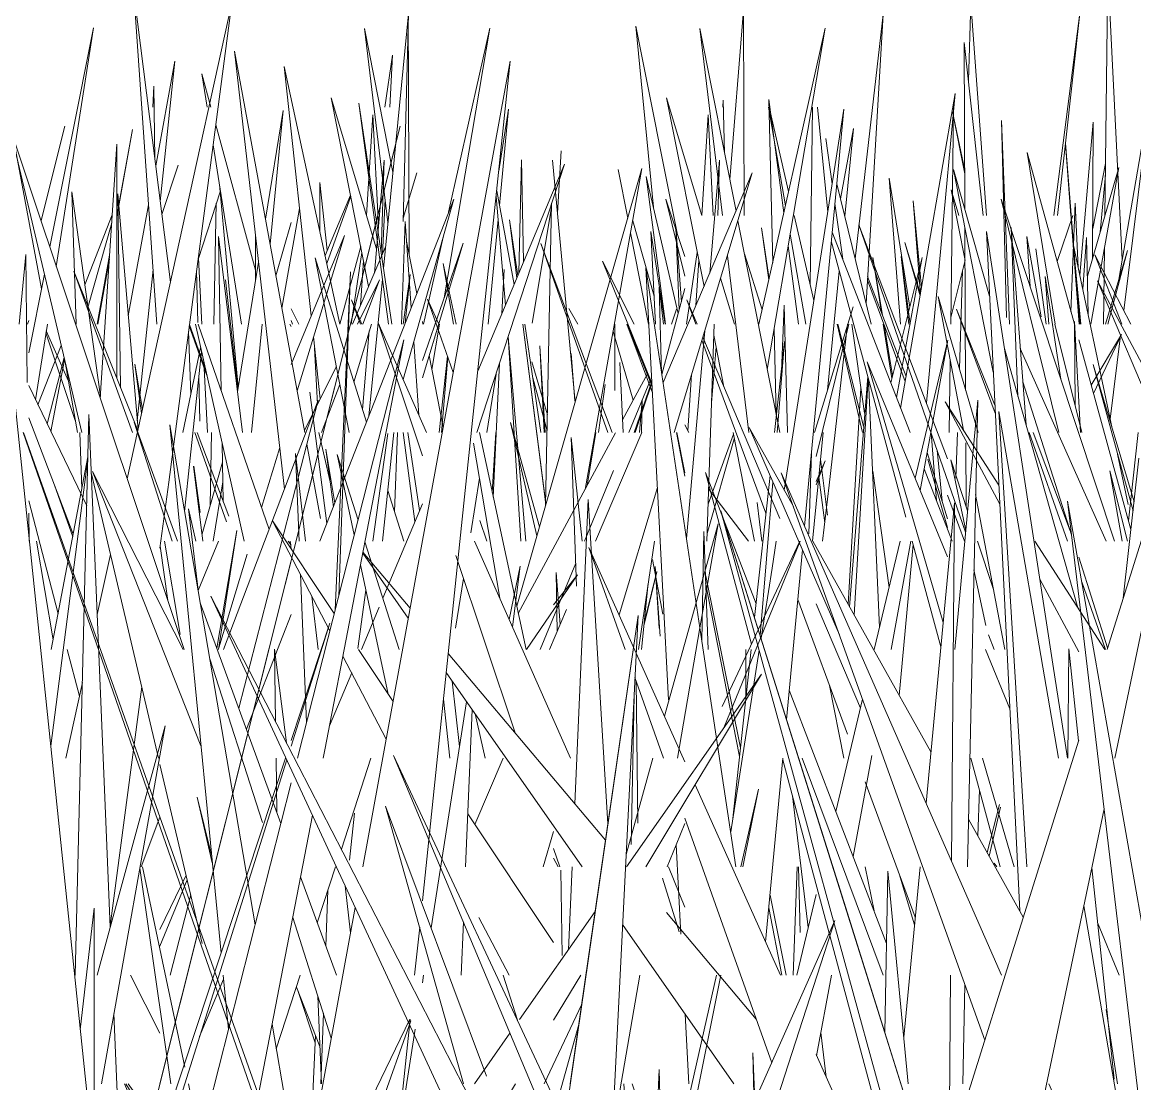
# Model space of a CAD drawing. Header units: millimetres. Extents: x -9575 to 27274, y -4387 to 11354.
# Drawn here: x -5703.03 to -5674.74, y 3088.62 to 3115.61 of the extents above; entities that cross this region are included whole.
import ezdxf

# ---------------------------------------------------------------- set-up
doc = ezdxf.new("R2010")
doc.units = ezdxf.units.MM
doc.layers.add('G-IMPT', color=8, linetype='Continuous', lineweight=9)

# ---------------------------------------------------------------- blocks, each defined once
blk = doc.blocks.new('Grass Array - 25_dwg-V15-North')
at = {"layer": 'G-IMPT'}
for p, q in [((-5699.609, 3107.931), (-5700.196, 3116.393)), ((-5699.266, 3108.995), (-5700.196, 3116.393)), ((-5693.847, 3109.345), (-5693.208, 3115.818)), ((-5693.343, 3110.54), (-5693.208, 3115.818)), ((-5681.849, 3109.591), (-5681.134, 3115.8)), ((-5681.572, 3108.455), (-5681.134, 3115.8)), ((-5676.793, 3110.69), (-5676.127, 3115.907)), ((-5676.7, 3110.69), (-5676.127, 3115.907)), ((-5702.332, 3109.894), (-5701.223, 3115.463)), ((-5702.167, 3109.399), (-5701.223, 3115.463)), ((-5679.057, 3110.844), (-5679.073, 3115.093)), ((-5678.59, 3110.69), (-5679.073, 3115.093)), ((-5698.33, 3113.449), (-5698.463, 3114.291)), ((-5698.234, 3113.449), (-5698.463, 3114.291)), ((-5680.692, 3105.793), (-5679.305, 3113.798)), ((-5680.038, 3105.925), (-5679.305, 3113.798)), ((-5693.636, 3107.931), (-5694.474, 3113.544)), ((-5693.72, 3107.931), (-5694.474, 3113.544)), ((-5683.946, 3109.488), (-5684.041, 3113.642)), ((-5683.661, 3110.761), (-5684.041, 3113.642)), ((-5696.847, 3110.596), (-5696.398, 3113.359)), ((-5696.731, 3109.967), (-5696.398, 3113.359)), ((-5683.622, 3110.936), (-5684.053, 3113.449)), ((-5683.54, 3111.3), (-5684.038, 3113.449)), ((-5697.103, 3109.299), (-5698.111, 3113)), ((-5682.221, 3111.113), (-5681.893, 3112.908)), ((-5682.114, 3110.677), (-5681.893, 3112.908)), ((-5682.433, 3111.501), (-5682.595, 3112.648)), ((-5701.049, 3106.047), (-5700.627, 3112.505)), ((-5700.629, 3106.554), (-5700.627, 3112.505)), ((-5697.457, 3107.931), (-5698.178, 3112.491)), ((-5676.151, 3107.931), (-5676.5, 3112.518)), ((-5676.135, 3107.931), (-5676.498, 3112.531)), ((-5690.401, 3109.231), (-5690.331, 3112.109)), ((-5690.28, 3109.52), (-5690.331, 3112.109)), ((-5676.272, 3107.931), (-5677.473, 3112.297)), ((-5676.765, 3107.931), (-5677.473, 3112.297)), ((-5699.482, 3110.717), (-5699.067, 3111.974)), ((-5681.444, 3107.931), (-5682.315, 3111.499)), ((-5701.772, 3111.29), (-5701.659, 3107.931)), ((-5701.772, 3111.29), (-5701.046, 3106.087)), ((-5701.046, 3106.087), (-5701.772, 3111.29)), ((-5700.604, 3111.246), (-5700.532, 3106.314)), ((-5700.604, 3111.246), (-5700.089, 3105.252)), ((-5690.525, 3108.934), (-5690.966, 3111.318)), ((-5690.742, 3108.414), (-5690.981, 3111.173)), ((-5682.162, 3109.579), (-5682.362, 3110.995)), ((-5682.898, 3108.532), (-5683.399, 3110.69)), ((-5693.39, 3107.931), (-5693.294, 3110.54)), ((-5693.139, 3108.347), (-5693.294, 3110.54)), ((-5690.431, 3109.16), (-5690.639, 3110.579)), ((-5690.639, 3110.579), (-5690.451, 3109.111)), ((-5690.451, 3109.111), (-5690.639, 3110.579)), ((-5684.043, 3109.057), (-5684.232, 3110.378)), ((-5684.038, 3109.078), (-5684.232, 3110.378)), ((-5679.501, 3104.505), (-5681.752, 3110.453)), ((-5679.04, 3102.645), (-5681.752, 3110.453)), ((-5679.039, 3106.253), (-5679.055, 3110.378)), ((-5697.971, 3106.234), (-5698.042, 3110.155)), ((-5697.431, 3105.172), (-5698.042, 3110.155)), ((-5697.102, 3110.201), (-5697.103, 3109.013)), ((-5683.106, 3107.931), (-5683.499, 3110.219)), ((-5677.485, 3110.16), (-5677.396, 3108.884)), ((-5677.485, 3110.16), (-5677.121, 3108.118)), ((-5677.121, 3108.118), (-5677.485, 3110.16)), ((-5692.855, 3106.569), (-5691.823, 3109.991)), ((-5692.855, 3107.009), (-5691.823, 3109.991)), ((-5683.288, 3107.931), (-5683.55, 3109.919)), ((-5702.945, 3109.702), (-5703.108, 3107.931)), ((-5702.945, 3109.702), (-5702.908, 3106.449)), ((-5697.558, 3106.21), (-5697.023, 3109.509)), ((-5680.483, 3107.931), (-5680.678, 3109.653)), ((-5680.451, 3107.931), (-5680.678, 3109.653)), ((-5675.065, 3107.931), (-5675.749, 3109.692)), ((-5674.838, 3107.931), (-5675.749, 3109.692)), ((-5700.095, 3105.227), (-5701.722, 3109.273)), ((-5700.226, 3105.172), (-5701.722, 3109.273)), ((-5690.832, 3108.201), (-5690.779, 3109.323)), ((-5682.554, 3106.251), (-5682.254, 3109.275)), ((-5702.869, 3107.2), (-5702.47, 3109.203)), ((-5697.546, 3106.284), (-5697.864, 3109.058)), ((-5694.217, 3105.592), (-5693.874, 3109.075)), ((-5686.72, 3107.931), (-5686.837, 3108.872)), ((-5686.77, 3106.683), (-5686.837, 3108.872)), ((-5692.07, 3106.704), (-5692.728, 3108.563)), ((-5692.435, 3107.931), (-5692.728, 3108.563)), ((-5688.906, 3107.931), (-5689.128, 3108.328)), ((-5686.521, 3107.931), (-5686.39, 3108.314)), ((-5686.519, 3107.931), (-5686.39, 3108.314)), ((-5702.695, 3106.008), (-5702.395, 3107.931)), ((-5697.2, 3105.172), (-5696.93, 3107.931)), ((-5690.3, 3107.931), (-5689.723, 3103.425)), ((-5689.723, 3103.416), (-5690.3, 3107.931)), ((-5689.845, 3105.172), (-5690.25, 3107.931)), ((-5687.961, 3107.931), (-5687.965, 3106.245)), ((-5683.859, 3105.632), (-5683.908, 3107.811)), ((-5682.513, 3103.836), (-5682.041, 3107.931)), ((-5681.662, 3105.172), (-5682.31, 3107.931)), ((-5681.633, 3105.332), (-5682.29, 3107.931)), ((-5681.611, 3105.667), (-5681.93, 3107.931)), ((-5676.113, 3105.172), (-5676.27, 3107.999)), ((-5676.255, 3105.873), (-5676.27, 3107.999)), ((-5698.745, 3106.15), (-5698.803, 3107.754)), ((-5690.35, 3102.413), (-5690.673, 3107.612)), ((-5690.223, 3102.413), (-5690.673, 3107.611)), ((-5674.835, 3102.71), (-5676.163, 3107.534)), ((-5675.845, 3106.379), (-5675.075, 3107.664)), ((-5675.787, 3106.167), (-5675.075, 3107.664)), ((-5698.951, 3105.172), (-5698.496, 3107.331)), ((-5692.945, 3105.614), (-5693.077, 3107.481)), ((-5689.762, 3105.172), (-5689.866, 3107.377)), ((-5689.732, 3105.172), (-5689.866, 3107.377)), ((-5701.631, 3105.172), (-5701.941, 3106.961)), ((-5698.904, 3103.17), (-5698.474, 3107.232)), ((-5700.171, 3106.913), (-5699.997, 3105.67)), ((-5700.171, 3106.913), (-5699.978, 3105.759)), ((-5699.978, 3105.759), (-5700.171, 3106.913)), ((-5691.053, 3103.534), (-5690.892, 3106.94)), ((-5691.219, 3105.172), (-5690.982, 3106.662)), ((-5688.378, 3105.172), (-5688.208, 3106.396)), ((-5687.466, 3105.172), (-5687.028, 3106.45)), ((-5687.445, 3105.172), (-5687.021, 3106.433)), ((-5681.228, 3100.219), (-5681.505, 3106.507)), ((-5682.029, 3100.81), (-5681.701, 3106.306)), ((-5701.566, 3105.172), (-5701.518, 3103.743)), ((-5693.565, 3103.16), (-5693.491, 3105.172)), ((-5693.045, 3102.91), (-5693.349, 3105.172)), ((-5692.928, 3103.191), (-5693.224, 3105.172)), ((-5691.078, 3103.653), (-5690.984, 3105.172)), ((-5688.661, 3103.825), (-5688.448, 3105.172)), ((-5682.936, 3102.413), (-5682.662, 3105.172)), ((-5674.895, 3102.927), (-5674.646, 3105.172)), ((-5697.92, 3103.413), (-5697.947, 3104.898)), ((-5679.027, 3103.297), (-5679.033, 3104.916)), ((-5682.841, 3103.845), (-5682.614, 3104.453)), ((-5682.841, 3103.928), (-5682.614, 3104.453)), ((-5682.729, 3104.493), (-5682.549, 3103.07)), ((-5679.501, 3102.979), (-5680.016, 3104.667)), ((-5679.501, 3102.761), (-5679.999, 3104.497)), ((-5679.417, 3104.477), (-5679.036, 3102.68)), ((-5679.417, 3104.477), (-5678.99, 3103.185)), ((-5698.678, 3104.323), (-5698.438, 3102.413)), ((-5680.986, 3101.237), (-5681.403, 3104.193)), ((-5698.174, 3102.413), (-5697.93, 3103.919)), ((-5691.625, 3102.627), (-5691.404, 3104.01)), ((-5682.623, 3102.881), (-5682.775, 3104.036)), ((-5682.513, 3103.836), (-5682.677, 3102.413)), ((-5702.869, 3103.128), (-5702.861, 3102.413)), ((-5691.218, 3102.413), (-5691.399, 3102.937)), ((-5702.25, 3099.902), (-5702.67, 3102.413)), ((-5699.524, 3102.281), (-5699.332, 3100.9)), ((-5699.418, 3102.413), (-5699.021, 3100.04)), ((-5699.021, 3100.04), (-5699.418, 3102.413)), ((-5680.73, 3098.491), (-5680.373, 3102.327)), ((-5678.734, 3102.413), (-5678.326, 3101.18)), ((-5687.222, 3100.258), (-5686.891, 3101.634)), ((-5687.215, 3100.322), (-5686.893, 3101.641)), ((-5686.939, 3101.771), (-5686.831, 3100.201)), ((-5686.937, 3101.764), (-5686.825, 3100.225)), ((-5686.808, 3099.998), (-5686.937, 3101.764)), ((-5678.826, 3101.687), (-5678.525, 3100.265)), ((-5692.011, 3100.199), (-5691.811, 3101.459))]:
    blk.add_line(p, q, dxfattribs=at)
blk = doc.blocks.new('Grass Array - 25_dwg-V17-North')
at = {"layer": 'G-IMPT'}
for p, q in [((-6844.761, 3110.69), (-6844.9, 3112.518)), ((-6844.753, 3110.69), (-6844.898, 3112.531)), ((-6852.443, 3109.057), (-6852.632, 3110.378)), ((-6852.438, 3109.078), (-6852.632, 3110.378)), ((-6854.921, 3107.931), (-6854.79, 3108.314)), ((-6854.919, 3107.931), (-6854.79, 3108.314)), ((-6855.828, 3105.284), (-6855.428, 3106.45)), ((-6855.815, 3105.261), (-6855.421, 3106.433)), ((-6855.57, 3100.506), (-6855.293, 3101.641)), ((-6855.565, 3100.493), (-6855.291, 3101.634))]:
    blk.add_line(p, q, dxfattribs=at)
blk = doc.blocks.new('Grass Array - Grass Array-440235-North')
for name, p in [('Grass Array - 25_dwg-V15-North', (0, 0)), ('Grass Array - 25_dwg-V17-North', (1168.4, 0))]:
    blk.add_blockref(name, p)
blk = doc.blocks.new('Grass Array - 25_dwg-V20-North')
at = {"layer": 'G-IMPT'}
for p, q in [((-5675.499, 3110.676), (-5675.418, 3116.831)), ((-5675.054, 3109.564), (-5675.418, 3116.831)), ((-5678.905, 3116.092), (-5678.967, 3114.124)), ((-5678.905, 3116.092), (-5678.509, 3110.69)), ((-5686.98, 3110.904), (-5687.43, 3115.506)), ((-5686.377, 3110.246), (-5687.43, 3115.506)), ((-5693.615, 3114.772), (-5693.814, 3113.449)), ((-5693.615, 3114.772), (-5693.682, 3113.449)), ((-5703.489, 3113.874), (-5702.544, 3108.829)), ((-5702.544, 3108.829), (-5703.489, 3113.874)), ((-5699.716, 3113.449), (-5699.688, 3113.982)), ((-5699.659, 3112.121), (-5699.688, 3113.982)), ((-5685.218, 3113.449), (-5685.203, 3113.627)), ((-5685.203, 3113.627), (-5685.169, 3112.274)), ((-5679.418, 3107.931), (-5679.344, 3113.449)), ((-5676.137, 3109.178), (-5675.791, 3113.069)), ((-5675.811, 3109.602), (-5675.791, 3113.069)), ((-5700.627, 3110.696), (-5700.233, 3112.875)), ((-5700.627, 3110.654), (-5700.233, 3112.875)), ((-5689.42, 3110.749), (-5689.33, 3112.334)), ((-5675.14, 3111.913), (-5675.943, 3109.149)), ((-5675.943, 3109.149), (-5675.14, 3111.913)), ((-5675.14, 3111.913), (-5675.854, 3107.931)), ((-5675.481, 3112.018), (-5675.807, 3110.363)), ((-5695.468, 3110.313), (-5695.467, 3111.53)), ((-5695.274, 3109.81), (-5695.467, 3111.53)), ((-5686.672, 3107.931), (-5687.163, 3111.686)), ((-5686.349, 3108.2), (-5687.163, 3111.686)), ((-5675.485, 3111.728), (-5675.617, 3110.27)), ((-5695.33, 3109.677), (-5694.685, 3111.213)), ((-5695.285, 3109.468), (-5694.679, 3111.184)), ((-5693.802, 3111.105), (-5693.874, 3109.707)), ((-5690.061, 3107.953), (-5689.57, 3110.893)), ((-5676.709, 3109.519), (-5676.316, 3110.69)), ((-5680.189, 3108.696), (-5680.584, 3110.009)), ((-5680.198, 3108.649), (-5680.584, 3110.009)), ((-5675.535, 3107.931), (-5675.51, 3109.849)), ((-5701.128, 3107.931), (-5700.811, 3109.68)), ((-5701.111, 3107.931), (-5700.818, 3109.582)), ((-5698.463, 3107.931), (-5698.551, 3109.61)), ((-5684.213, 3108.297), (-5684.664, 3109.714)), ((-5681.154, 3108.158), (-5681.4, 3109.62)), ((-5681.181, 3108.229), (-5681.4, 3109.62)), ((-5679.416, 3108.097), (-5679.054, 3109.558)), ((-5698.57, 3107.973), (-5698.6, 3109.291)), ((-5679.119, 3109.297), (-5679.197, 3106.795)), ((-5696.193, 3107.87), (-5696.225, 3107.931)), ((-5680.917, 3106.544), (-5681.135, 3107.931)), ((-5680.896, 3106.625), (-5681.113, 3107.914)), ((-5698.318, 3105.172), (-5698.412, 3106.959)), ((-5689.07, 3107.183), (-5688.975, 3105.976)), ((-5679.455, 3105.172), (-5679.43, 3107.014)), ((-5698.513, 3105.459), (-5698.54, 3106.611)), ((-5679.249, 3105.172), (-5679.285, 3104.017)), ((-5698.671, 3104.323), (-5698.508, 3103.137))]:
    blk.add_line(p, q, dxfattribs=at)
blk = doc.blocks.new('Grass Array - 25_dwg-V22-North')
at = {"layer": 'G-IMPT'}
for p, q in [((-5700.627, 3110.696), (-5700.233, 3112.875)), ((-5700.627, 3110.654), (-5700.233, 3112.875)), ((-5701.128, 3107.931), (-5700.811, 3109.68)), ((-5701.111, 3107.931), (-5700.818, 3109.582))]:
    blk.add_line(p, q, dxfattribs=at)
blk = doc.blocks.new('Grass Array - Grass Array-V24-North')
for name in ['Grass Array - 25_dwg-V20-North', 'Grass Array - 25_dwg-V22-North']:
    blk.add_blockref(name, (0, 0))
blk = doc.blocks.new('Grass Array - 25_dwg-V29-North')
at = {"layer": 'G-IMPT'}
for p, q in [((-5694.685, 3107.931), (-5693.534, 3112.517)), ((-5694.684, 3107.931), (-5693.534, 3112.517)), ((-5698.336, 3106.623), (-5698.785, 3107.891)), ((-5698.37, 3106.773), (-5698.781, 3107.917))]:
    blk.add_line(p, q, dxfattribs=at)
blk = doc.blocks.new('Grass Array - 25_dwg-V33-North')
at = {"layer": 'G-IMPT'}
for p, q in [((-5694.685, 3107.931), (-5693.421, 3112.965)), ((-5694.684, 3107.931), (-5693.421, 3112.965)), ((-5698.336, 3106.623), (-5698.785, 3107.891)), ((-5698.37, 3106.773), (-5698.781, 3107.917)), ((-5697.154, 3098.088), (-5696.763, 3099.648)), ((-5696.762, 3099.646), (-5697.151, 3098.097))]:
    blk.add_line(p, q, dxfattribs=at)
blk = doc.blocks.new('Grass Array - 25_dwg-V35-North')
at = {"layer": 'G-IMPT'}
for p, q in [((-6863.085, 3107.931), (-6861.821, 3112.965)), ((-6863.084, 3107.931), (-6861.821, 3112.965)), ((-6866.736, 3106.623), (-6867.185, 3107.891)), ((-6866.77, 3106.773), (-6867.181, 3107.917)), ((-6865.554, 3098.088), (-6865.163, 3099.648)), ((-6865.162, 3099.646), (-6865.551, 3098.097))]:
    blk.add_line(p, q, dxfattribs=at)
blk = doc.blocks.new('Grass Array - Grass Array-440908-North')
for name, p in [('Grass Array - 25_dwg-V33-North', (0, 0)), ('Grass Array - 25_dwg-V35-North', (1168.4, 0)), ('Grass Array - 25_dwg-V35-North', (1168.4, 0)), ('Grass Array - 25_dwg-V29-North', (0, 0))]:
    blk.add_blockref(name, p)
blk = doc.blocks.new('Grass Array - 25_dwg-V39-North')
at = {"layer": 'G-IMPT'}
blk.add_line((-5702.555, 3110.561), (-5701.952, 3112.965), dxfattribs=at)
blk.add_line((-5702.555, 3110.561), (-5701.952, 3112.965), dxfattribs=at)
blk = doc.blocks.new('Grass Array - 25_dwg-V43-North')
at = {"layer": 'G-IMPT'}
blk.add_line((-5702.555, 3110.561), (-5701.952, 3112.965), dxfattribs=at)
blk.add_line((-5702.555, 3110.561), (-5701.952, 3112.965), dxfattribs=at)
blk = doc.blocks.new('Grass Array - 25_dwg-V45-North')
at = {"layer": 'G-IMPT'}
for p, q in [((-5693.195, 3109.716), (-5693.215, 3115.91)), ((-5693.605, 3111.796), (-5694.326, 3115.448)), ((-5693.731, 3110.516), (-5694.326, 3115.448)), ((-5692.304, 3108.6), (-5691.139, 3115.453)), ((-5692.188, 3110.777), (-5691.139, 3115.453)), ((-5699.638, 3111.957), (-5699.151, 3114.615)), ((-5699.524, 3111.051), (-5699.151, 3114.615)), ((-5694.281, 3110.699), (-5694.117, 3113.255)), ((-5693.974, 3110.418), (-5694.117, 3113.255)), ((-5690.914, 3111.819), (-5690.667, 3113.397)), ((-5690.897, 3110.944), (-5690.667, 3113.397)), ((-5682.991, 3108.933), (-5682.936, 3113.449)), ((-5682.547, 3110.776), (-5682.805, 3113.449)), ((-5679.06, 3111.754), (-5679.37, 3113.33)), ((-5679.37, 3113.33), (-5679.061, 3111.832)), ((-5675.139, 3109.067), (-5674.407, 3113.341)), ((-5702.555, 3110.561), (-5701.952, 3112.965)), ((-5702.555, 3110.561), (-5701.952, 3112.965)), ((-5675.017, 3108.276), (-5674.41, 3113.135)), ((-5694.078, 3109.228), (-5693.827, 3112.102)), ((-5693.906, 3109.742), (-5693.827, 3112.102)), ((-5693.341, 3110.623), (-5692.994, 3111.773)), ((-5680.987, 3111.645), (-5680.462, 3108.359)), ((-5680.987, 3111.645), (-5680.699, 3107.931)), ((-5680.699, 3107.931), (-5680.987, 3111.645)), ((-5698.563, 3109.576), (-5697.994, 3111.323)), ((-5697.538, 3106.331), (-5698.018, 3111.478)), ((-5700.337, 3108.14), (-5699.819, 3110.967)), ((-5698.161, 3107.931), (-5698.098, 3111.002)), ((-5680.161, 3108.858), (-5680.374, 3111.062)), ((-5680.19, 3108.694), (-5680.374, 3111.062)), ((-5701.442, 3108.926), (-5700.744, 3110.709)), ((-5696.43, 3108.333), (-5695.98, 3110.872)), ((-5701.362, 3108.353), (-5700.758, 3110.505)), ((-5696.582, 3109.157), (-5696.193, 3110.515)), ((-5691.18, 3107.931), (-5690.93, 3110.587)), ((-5686.412, 3110.385), (-5686.327, 3108.284)), ((-5686.412, 3110.385), (-5686.269, 3108.499)), ((-5692.826, 3107.931), (-5692.331, 3110.138)), ((-5694.952, 3107.931), (-5694.424, 3109.9)), ((-5693.792, 3109.899), (-5694.63, 3107.931)), ((-5692.996, 3108.711), (-5693.259, 3110.04)), ((-5675.479, 3107.931), (-5674.919, 3109.803)), ((-5675.419, 3107.931), (-5674.919, 3109.803)), ((-5694.665, 3107.931), (-5694.395, 3109.755)), ((-5694.428, 3108.406), (-5694.354, 3109.551)), ((-5680.943, 3106.439), (-5680.145, 3109.625)), ((-5680.799, 3106.067), (-5680.145, 3109.625)), ((-5700.108, 3105.47), (-5699.705, 3109.321)), ((-5694.393, 3107.931), (-5694.657, 3108.552)), ((-5694.427, 3107.931), (-5694.657, 3108.552)), ((-5695.998, 3107.931), (-5696.193, 3108.319)), ((-5702.904, 3107.931), (-5702.869, 3108.023)), ((-5696.157, 3107.931), (-5696.193, 3108.021)), ((-5694.598, 3106.458), (-5694.154, 3107.931)), ((-5692.842, 3107.931), (-5692.855, 3107.994)), ((-5692.614, 3106.775), (-5692.418, 3107.931)), ((-5694.38, 3105.762), (-5694.206, 3107.757)), ((-5675.362, 3105.514), (-5675.096, 3107.638)), ((-5702.634, 3105.882), (-5702.043, 3107.391)), ((-5695.52, 3105.898), (-5695.596, 3107.323)), ((-5702.4, 3105.397), (-5701.971, 3107.085)), ((-5702.306, 3105.202), (-5701.955, 3107.02)), ((-5692.326, 3105.311), (-5692.685, 3107.132)), ((-5692.215, 3107.112), (-5692.426, 3105.172)), ((-5692.207, 3107.09), (-5692.367, 3105.172)), ((-5689.678, 3105.628), (-5690.069, 3106.974)), ((-5687.337, 3105.172), (-5687.262, 3105.995)), ((-5687.28, 3105.172), (-5687.262, 3105.995)), ((-5698.255, 3103.315), (-5698.217, 3105.172)), ((-5679.782, 3103.448), (-5679.916, 3105.167)), ((-5679.638, 3103.429), (-5679.763, 3104.728)), ((-5698.461, 3102.596), (-5697.939, 3104.42))]:
    blk.add_line(p, q, dxfattribs=at)
blk = doc.blocks.new('Grass Array - 25_dwg-V46-North')
at = {"layer": 'G-IMPT'}
for p, q in [((-5694.223, 3108.888), (-5695.175, 3113.681)), ((-5694.024, 3109.843), (-5695.175, 3113.681)), ((-5678.002, 3108.097), (-5678.128, 3113.106)), ((-5677.924, 3107.931), (-5678.128, 3113.106)), ((-5687.632, 3110.621), (-5687.876, 3111.863)), ((-5679.052, 3109.545), (-5679.403, 3111.341)), ((-5679.21, 3110.69), (-5679.403, 3111.341)), ((-5686.179, 3109.15), (-5686.662, 3111.105)), ((-5686.179, 3109.647), (-5686.662, 3111.105)), ((-5676.359, 3108.247), (-5676.256, 3111.004)), ((-5676.178, 3109.371), (-5676.256, 3111.004)), ((-5686.96, 3108.637), (-5687.506, 3110.559)), ((-5687.105, 3107.931), (-5687.56, 3110.252)), ((-5686.926, 3107.931), (-5687.042, 3110.285)), ((-5686.679, 3107.931), (-5687.042, 3110.285)), ((-5676.061, 3108.818), (-5675.961, 3110.134)), ((-5675.924, 3108.171), (-5675.961, 3110.134)), ((-5676.306, 3109.974), (-5676.112, 3107.931)), ((-5676.306, 3109.974), (-5675.312, 3105.28)), ((-5675.312, 3105.28), (-5676.306, 3109.974)), ((-5680.575, 3106.469), (-5681.537, 3109.052)), ((-5680.553, 3106.598), (-5681.532, 3109.137)), ((-5687.005, 3106.181), (-5687.659, 3107.931)), ((-5687.014, 3106.344), (-5687.649, 3107.931)), ((-5701.685, 3105.48), (-5702.43, 3107.71)), ((-5701.858, 3106.479), (-5702.423, 3107.756)), ((-5688.005, 3107.74), (-5687.493, 3105.993)), ((-5687.493, 3105.993), (-5688.005, 3107.74)), ((-5689.686, 3105.22), (-5690.049, 3106.561)), ((-5675.173, 3104.62), (-5674.902, 3103.341)), ((-5674.902, 3103.341), (-5675.173, 3104.62)), ((-5679.065, 3102.413), (-5679.501, 3103.584)), ((-5687.002, 3101.95), (-5686.739, 3100.56))]:
    blk.add_line(p, q, dxfattribs=at)
blk = doc.blocks.new('Grass Array - Grass Array-V47-North')
for name in ['Grass Array - 25_dwg-V45-North', 'Grass Array - 25_dwg-V46-North', 'Grass Array - 25_dwg-V39-North', 'Grass Array - 25_dwg-V39-North', 'Grass Array - 25_dwg-V43-North']:
    blk.add_blockref(name, (0, 0))
blk = doc.blocks.new('Grass Array - 25_dwg-V50-North')
at = {"layer": 'G-IMPT'}
for p, q in [((-5700.365, 3103.998), (-5697.703, 3116.099)), ((-5699.309, 3103.915), (-5697.703, 3116.099)), ((-5685.038, 3111.608), (-5684.685, 3115.91)), ((-5684.668, 3110.69), (-5684.685, 3115.91)), ((-5684.879, 3110.8), (-5685.796, 3115.448)), ((-5685.222, 3110.69), (-5685.796, 3115.448)), ((-5684.295, 3107.931), (-5682.609, 3115.453)), ((-5684.084, 3106.775), (-5682.609, 3115.453)), ((-5696.365, 3103.734), (-5697.633, 3114.87)), ((-5695.848, 3105.172), (-5697.633, 3114.87)), ((-5694.373, 3094.136), (-5690.621, 3114.615)), ((-5691.857, 3102.809), (-5690.621, 3114.615)), ((-5695.684, 3108.139), (-5696.371, 3114.484)), ((-5694.952, 3107.931), (-5696.371, 3114.484)), ((-5685.751, 3110.699), (-5685.587, 3113.255)), ((-5685.458, 3110.69), (-5685.587, 3113.255)), ((-5683.653, 3103.709), (-5682.137, 3113.397)), ((-5683.133, 3102.792), (-5682.137, 3113.397)), ((-5701.52, 3105.172), (-5703.357, 3112.967)), ((-5699.553, 3101.565), (-5703.357, 3112.967)), ((-5699.531, 3088.618), (-5693.421, 3112.965)), ((-5696.345, 3101.309), (-5693.421, 3112.965)), ((-5688.972, 3105.944), (-5689.546, 3112.095)), ((-5685.548, 3109.228), (-5685.297, 3112.102)), ((-5685.345, 3110.69), (-5685.297, 3112.102)), ((-5691.468, 3105.172), (-5689.245, 3111.995)), ((-5691.446, 3106.733), (-5689.245, 3111.995)), ((-5690.457, 3100.76), (-5687.271, 3111.883)), ((-5688.717, 3103.722), (-5687.271, 3111.883)), ((-5684.464, 3111.773), (-5686.734, 3106.443)), ((-5686.456, 3105.172), (-5684.464, 3111.773)), ((-5697.179, 3048.02), (-5703.75, 3111.006)), ((-5695.461, 3102.413), (-5692.059, 3111.106)), ((-5693.347, 3106.522), (-5692.059, 3111.106)), ((-5689.725, 3103.315), (-5689.568, 3111.002)), ((-5683.768, 3105.172), (-5684.831, 3110.558)), ((-5677.882, 3110.385), (-5677.709, 3106.094)), ((-5677.882, 3110.385), (-5677.503, 3105.371)), ((-5696.193, 3106.905), (-5694.841, 3110.185)), ((-5696.044, 3106.238), (-5694.841, 3110.185)), ((-5677.254, 3109.842), (-5676.988, 3107.931)), ((-5694.72, 3105.172), (-5695.586, 3109.615)), ((-5694.278, 3105.436), (-5695.586, 3109.615)), ((-5687.018, 3106.426), (-5688.274, 3109.533)), ((-5687.468, 3107.931), (-5688.274, 3109.533)), ((-5686.135, 3107.931), (-5685.865, 3109.755)), ((-5685.898, 3108.406), (-5685.824, 3109.551)), ((-5684.557, 3105.172), (-5685.099, 3109.669)), ((-5694.681, 3109.262), (-5695.076, 3100.655)), ((-5694.681, 3109.262), (-5694.985, 3101.013)), ((-5694.985, 3101.013), (-5694.681, 3109.262)), ((-5691.997, 3107.931), (-5692.329, 3109.472)), ((-5692.068, 3107.931), (-5692.329, 3109.472)), ((-5685.795, 3100.212), (-5687.174, 3109.365)), ((-5686.592, 3098.379), (-5687.174, 3109.365)), ((-5694.507, 3107.931), (-5693.947, 3109.053)), ((-5694.374, 3107.931), (-5693.947, 3109.053)), ((-5693.342, 3107.931), (-5693.164, 3109.195)), ((-5693.293, 3107.953), (-5693.164, 3109.195)), ((-5676.923, 3107.931), (-5677.014, 3109.144)), ((-5676.615, 3106.531), (-5677.014, 3109.144)), ((-5686.765, 3106.65), (-5686.179, 3108.836)), ((-5685.863, 3107.931), (-5686.127, 3108.552)), ((-5685.897, 3107.931), (-5686.127, 3108.552)), ((-5683.726, 3106.726), (-5683.657, 3108.416)), ((-5683.573, 3105.172), (-5683.657, 3108.416)), ((-5682.886, 3105.172), (-5681.902, 3108.374)), ((-5698.336, 3106.623), (-5698.785, 3107.891)), ((-5698.37, 3106.773), (-5698.781, 3107.917)), ((-5697.387, 3102.413), (-5698.631, 3107.931)), ((-5696.756, 3102.705), (-5698.556, 3107.931)), ((-5685.621, 3102.413), (-5685.437, 3107.931)), ((-5682.841, 3104.561), (-5682.011, 3107.931)), ((-5676.773, 3107.931), (-5676.079, 3105.172)), ((-5696.033, 3096.895), (-5693.327, 3107.531)), ((-5695.456, 3106.028), (-5695.627, 3107.608)), ((-5695.335, 3097.106), (-5693.327, 3107.531)), ((-5686.136, 3102.477), (-5685.676, 3107.757)), ((-5683.766, 3102.992), (-5685.723, 3107.601)), ((-5680.325, 3104.018), (-5679.492, 3107.524)), ((-5680.194, 3103.698), (-5679.492, 3107.524)), ((-5684.119, 3103.121), (-5685.747, 3107.523)), ((-5685.503, 3105.93), (-5685.387, 3107.35)), ((-5683.644, 3107.485), (-5683.896, 3105.172)), ((-5683.644, 3107.485), (-5683.836, 3105.172)), ((-5687.83, 3106.958), (-5687.747, 3105.172)), ((-5679.611, 3100.345), (-5681.539, 3106.974)), ((-5679.501, 3102.011), (-5681.539, 3106.974)), ((-5695.857, 3105.222), (-5695.047, 3106.847)), ((-5687.762, 3105.493), (-5687.122, 3106.682)), ((-5695.424, 3105.172), (-5694.959, 3106.394)), ((-5687.604, 3105.172), (-5687.055, 3106.516)), ((-5686.102, 3105.218), (-5686.011, 3106.648)), ((-5681.991, 3100.742), (-5681.529, 3106.598)), ((-5681.873, 3100.531), (-5681.516, 3106.551)), ((-5701.394, 3103.312), (-5702.869, 3106.369)), ((-5695.285, 3102.864), (-5695.719, 3106.201)), ((-5697.914, 3099.654), (-5695.506, 3105.999)), ((-5697.525, 3098.163), (-5695.506, 3105.999)), ((-5679.315, 3099.654), (-5678.732, 3105.995)), ((-5678.991, 3094.136), (-5678.732, 3105.995)), ((-5701.738, 3102.59), (-5702.869, 3105.545)), ((-5701.336, 3105.631), (-5701.69, 3091.377)), ((-5701.336, 3105.631), (-5700.906, 3095.288)), ((-5677.483, 3094.136), (-5678.196, 3105.711)), ((-5676.678, 3096.895), (-5678.196, 3105.711)), ((-5699.081, 3102.413), (-5700.189, 3105.44)), ((-5699.219, 3102.413), (-5700.189, 3105.44)), ((-5697.11, 3092.661), (-5699.28, 3105.37)), ((-5698.299, 3095.268), (-5699.28, 3105.37)), ((-5689.879, 3102.778), (-5690.616, 3105.433)), ((-5689.946, 3102.544), (-5690.616, 3105.433)), ((-5686.079, 3105.172), (-5686.179, 3105.37)), ((-5699.929, 3096.31), (-5703.011, 3105.172)), ((-5688.308, 3063.788), (-5702.999, 3105.172)), ((-5697.842, 3102.901), (-5698.645, 3105.172)), ((-5697.782, 3103.048), (-5698.587, 3105.172)), ((-5695.205, 3103.917), (-5695.488, 3105.172)), ((-5694.117, 3102.413), (-5693.732, 3105.152)), ((-5693.868, 3102.413), (-5693.581, 3105.172)), ((-5690.219, 3099.654), (-5691.405, 3105.172)), ((-5690.416, 3100.57), (-5687.94, 3105.164)), ((-5689.073, 3105.047), (-5688.936, 3101.271)), ((-5689.073, 3105.047), (-5688.789, 3102.413)), ((-5688.789, 3102.413), (-5689.073, 3105.047)), ((-5687.275, 3105.172), (-5688.45, 3102.413)), ((-5686.179, 3104.061), (-5686.395, 3105.172)), ((-5686.179, 3104.151), (-5686.385, 3105.172)), ((-5685.614, 3102.604), (-5684.923, 3105.016)), ((-5685.589, 3103.357), (-5684.946, 3105.13)), ((-5696.95, 3103.268), (-5696.486, 3104.791)), ((-5695.446, 3102.989), (-5695.794, 3104.88)), ((-5695.121, 3103.283), (-5695.316, 3104.755)), ((-5695.083, 3103.379), (-5695.316, 3104.755)), ((-5690.889, 3100.963), (-5691.555, 3104.902)), ((-5675.442, 3099.654), (-5673.856, 3104.715)), ((-5702.31, 3097.205), (-5701.364, 3104.507)), ((-5702.297, 3099.654), (-5701.363, 3104.555)), ((-5695.829, 3102.413), (-5696.086, 3104.641)), ((-5695.994, 3102.413), (-5696.086, 3104.641)), ((-5694.589, 3102.569), (-5695.024, 3104.613)), ((-5694.493, 3102.948), (-5695.024, 3104.613)), ((-5683.03, 3102.595), (-5682.957, 3104.662)), ((-5675.033, 3100.959), (-5674.631, 3104.519)), ((-5698.488, 3097.211), (-5701.247, 3104.187)), ((-5698.94, 3099.654), (-5701.247, 3104.187)), ((-5688.73, 3102.413), (-5687.998, 3104.206)), ((-5675.247, 3096.895), (-5673.694, 3104.334)), ((-5699.569, 3096.895), (-5701.274, 3104.128)), ((-5699.309, 3103.915), (-5699.531, 3102.23)), ((-5684.014, 3104.082), (-5684.408, 3100.468)), ((-5683.941, 3103.914), (-5684.266, 3100.016)), ((-5701.751, 3102.521), (-5702.216, 3103.839)), ((-5693.332, 3102.413), (-5693.734, 3103.699)), ((-5687.854, 3100.539), (-5686.878, 3103.774)), ((-5702.124, 3100.565), (-5702.869, 3103.44)), ((-5693.86, 3100.963), (-5692.855, 3103.365)), ((-5688.98, 3095.734), (-5688.642, 3103.474)), ((-5688.136, 3095.229), (-5688.642, 3103.474)), ((-5684.343, 3103.392), (-5684.225, 3102.413)), ((-5679.323, 3103.386), (-5680.046, 3095.75)), ((-5679.323, 3103.386), (-5679.398, 3094.271)), ((-5679.398, 3094.271), (-5679.323, 3103.386)), ((-5698.557, 3101.168), (-5698.803, 3103.233)), ((-5698.615, 3102.413), (-5698.803, 3103.233)), ((-5685.262, 3103.185), (-5680.505, 3085.859)), ((-5685.262, 3103.185), (-5682.14, 3093.25)), ((-5678.445, 3081.494), (-5685.262, 3103.185)), ((-5695.209, 3100.131), (-5696.667, 3102.931)), ((-5695.096, 3100.575), (-5696.667, 3102.931)), ((-5691.857, 3102.809), (-5692.855, 3093.269)), ((-5686.697, 3097.959), (-5685.335, 3102.855)), ((-5685.795, 3100.212), (-5685.335, 3102.855)), ((-5698.086, 3099.695), (-5697.576, 3102.684)), ((-5698.044, 3099.654), (-5697.576, 3102.684)), ((-5685.745, 3099.879), (-5685.699, 3102.659)), ((-5685.591, 3099.654), (-5685.699, 3102.659)), ((-5698.561, 3101.158), (-5698.044, 3102.413)), ((-5696.193, 3102.307), (-5696.267, 3102.413)), ((-5696.193, 3102.221), (-5696.215, 3102.413)), ((-5693.443, 3099.654), (-5694.316, 3102.394)), ((-5687.7, 3099.654), (-5688.622, 3102.252)), ((-5686.179, 3096.803), (-5688.622, 3102.252)), ((-5687.36, 3099.654), (-5686.951, 3102.413)), ((-5685.234, 3098.209), (-5683.252, 3102.413)), ((-5685.187, 3097.663), (-5683.248, 3102.413)), ((-5683.963, 3101.728), (-5683.856, 3102.413)), ((-5683.594, 3097.879), (-5683.189, 3102.189)), ((-5681.362, 3099.654), (-5680.706, 3102.413)), ((-5680.935, 3099.654), (-5680.429, 3102.413)), ((-5701.125, 3100.546), (-5700.789, 3102.072)), ((-5698.037, 3099.7), (-5697.312, 3102.081)), ((-5693.729, 3098.524), (-5694.428, 3101.813)), ((-5690.647, 3100.417), (-5690.365, 3101.779)), ((-5690.566, 3100.233), (-5690.365, 3101.779)), ((-5689.857, 3099.654), (-5688.957, 3101.856)), ((-5689.43, 3100.11), (-5689.454, 3101.619)), ((-5689.353, 3100.292), (-5689.454, 3101.619)), ((-5683.963, 3101.728), (-5684.243, 3099.943)), ((-5696.345, 3101.309), (-5700.86, 3083.309)), ((-5699.553, 3101.565), (-5698.916, 3099.654)), ((-5695.803, 3097.8), (-5695.959, 3101.57)), ((-5690.207, 3099.654), (-5688.912, 3101.552)), ((-5689.517, 3100.795), (-5688.912, 3101.552)), ((-5687.284, 3099.654), (-5687.11, 3101.341)), ((-5684.793, 3096.934), (-5685.652, 3101.355)), ((-5684.769, 3097.155), (-5685.65, 3101.528)), ((-5694.5, 3099.682), (-5694.291, 3101.17)), ((-5696.454, 3095.237), (-5698.507, 3100.845)), ((-5675.035, 3056.033), (-5698.233, 3101.013)), ((-5693.796, 3091.44), (-5698.233, 3101.013)), ((-5695.511, 3099.654), (-5695.668, 3101.012)), ((-5694.408, 3099.654), (-5693.955, 3100.735)), ((-5682.042, 3097.504), (-5683.308, 3100.927)), ((-5681.716, 3098.165), (-5682.841, 3100.815)), ((-5696.403, 3100.007), (-5696.193, 3100.544)), ((-5694.972, 3048.052), (-5687.369, 3100.521)), ((-5689.625, 3099.654), (-5689.19, 3100.675)), ((-5687.369, 3100.521), (-5688.712, 3091.255)), ((-5687.369, 3100.521), (-5688.105, 3085.859)), ((-5696.193, 3097.202), (-5695.206, 3100.329)), ((-5696.193, 3097.34), (-5695.206, 3100.329)), ((-5685.795, 3100.212), (-5686.37, 3096.895)), ((-5684.88, 3094.136), (-5685.795, 3100.212)), ((-5696.403, 3100.007), (-5697.332, 3097.635)), ((-5701.888, 3099.654), (-5701.581, 3098.471)), ((-5696.591, 3097.829), (-5696.617, 3099.664)), ((-5696.312, 3097.289), (-5696.617, 3099.664)), ((-5693.603, 3098.336), (-5694.482, 3099.654)), ((-5684.29, 3099.644), (-5685.013, 3095.021)), ((-5684.496, 3099.654), (-5684.972, 3095.287)), ((-5684.631, 3099.654), (-5684.627, 3098.453)), ((-5677.913, 3098.145), (-5678.533, 3099.654)), ((-5676.437, 3096.895), (-5676.414, 3099.674)), ((-5676.168, 3097.337), (-5676.414, 3099.674)), ((-5696.927, 3095.257), (-5698.267, 3099.442)), ((-5693.778, 3097.382), (-5694.876, 3099.491)), ((-5695.217, 3097.72), (-5694.654, 3099.065)), ((-5701.928, 3096.895), (-5701.505, 3098.816)), ((-5691.91, 3097.19), (-5692.097, 3098.855)), ((-5687.661, 3094.136), (-5684.227, 3099.03)), ((-5686.721, 3096.895), (-5687.449, 3098.945)), ((-5687.373, 3095.244), (-5687.42, 3098.865)), ((-5687.17, 3094.136), (-5684.227, 3099.03)), ((-5699.996, 3098.706), (-5700.796, 3092.636)), ((-5687.545, 3094.703), (-5687.472, 3098.481)), ((-5682.135, 3096.895), (-5682.499, 3098.739)), ((-5692.635, 3092.583), (-5691.731, 3098.331)), ((-5692.319, 3098.391), (-5692.16, 3096.895)), ((-5692.16, 3096.895), (-5692.319, 3098.391)), ((-5682.34, 3095.539), (-5681.662, 3098.393)), ((-5691.756, 3094.136), (-5691.589, 3098.128)), ((-5691.258, 3096.895), (-5691.515, 3098.023)), ((-5701.128, 3091.377), (-5699.396, 3097.715)), ((-5701.022, 3088.618), (-5699.396, 3097.715)), ((-5680.629, 3083.1), (-5676.163, 3097.355)), ((-5695.335, 3097.106), (-5695.376, 3096.895)), ((-5700.643, 3083.1), (-5696.304, 3096.85)), ((-5698.295, 3090.973), (-5696.34, 3096.895)), ((-5696.559, 3095.524), (-5696.578, 3096.895)), ((-5694.917, 3094.584), (-5694.164, 3096.895)), ((-5687.107, 3083.116), (-5693.588, 3096.963)), ((-5689.886, 3088.129), (-5693.588, 3096.963)), ((-5691.518, 3095.208), (-5690.799, 3096.895)), ((-5687.674, 3094.444), (-5686.993, 3096.895)), ((-5684.125, 3092.224), (-5683.687, 3096.895)), ((-5681.428, 3096.966), (-5681.899, 3094.394)), ((-5678.438, 3096.312), (-5678.608, 3096.895)), ((-5698.459, 3092.187), (-5699.531, 3096.735)), ((-5700.244, 3080.341), (-5696.193, 3096.265)), ((-5699.929, 3096.31), (-5688.092, 3062.269)), ((-5683.746, 3091.377), (-5685.917, 3096.22)), ((-5681.595, 3096.295), (-5680.321, 3092.85)), ((-5678.438, 3096.312), (-5677.805, 3094.136)), ((-5684.756, 3094.136), (-5684.311, 3096.106)), ((-5684.707, 3094.136), (-5684.311, 3096.106)), ((-5683.444, 3095.935), (-5683.041, 3092.589)), ((-5678.731, 3094.924), (-5678.686, 3096.094)), ((-5698.581, 3095.906), (-5698.199, 3094.238)), ((-5698.581, 3095.906), (-5698.218, 3094.431)), ((-5691.807, 3088.618), (-5693.792, 3095.677)), ((-5691.224, 3088.812), (-5693.792, 3095.677)), ((-5678.49, 3094.494), (-5678.177, 3095.714)), ((-5678.441, 3094.406), (-5678.149, 3095.65)), ((-5700.007, 3094.136), (-5699.531, 3095.392)), ((-5695.654, 3095.449), (-5699.853, 3073.653)), ((-5694.585, 3095.494), (-5694.709, 3094.301)), ((-5689.517, 3092.207), (-5691.699, 3095.48)), ((-5685.171, 3092.528), (-5686.179, 3095.368)), ((-5675.516, 3095.608), (-5678.478, 3081.424)), ((-5700.794, 3092.6), (-5700.906, 3095.288)), ((-5698.299, 3095.268), (-5697.976, 3091.939)), ((-5686.4, 3094.691), (-5686.179, 3095.233)), ((-5689.786, 3094.136), (-5689.517, 3095.027)), ((-5686.4, 3094.691), (-5686.627, 3094.136)), ((-5686.4, 3094.691), (-5686.279, 3092.417)), ((-5699.257, 3088.618), (-5700.042, 3094.098)), ((-5698.899, 3089.041), (-5699.976, 3094.136)), ((-5695.529, 3092.708), (-5695.063, 3094.136)), ((-5689.298, 3091.879), (-5689.333, 3094.046)), ((-5689.142, 3092.026), (-5689.05, 3094.136)), ((-5683.424, 3091.377), (-5683.327, 3094.136)), ((-5683.289, 3094.136), (-5683.246, 3092.464)), ((-5681.369, 3093.014), (-5681.59, 3094.136)), ((-5681.093, 3089.919), (-5681.016, 3094.018)), ((-5680.497, 3088.618), (-5681.016, 3094.018)), ((-5680.199, 3094.136), (-5680.61, 3089.799)), ((-5675.45, 3090.504), (-5675.829, 3094.11)), ((-5699.531, 3092.541), (-5698.867, 3093.917)), ((-5699.531, 3092.119), (-5698.839, 3093.801)), ((-5695.041, 3091.377), (-5695.957, 3093.878)), ((-5698.749, 3093.416), (-5699.274, 3091.377)), ((-5695.313, 3092.118), (-5695.261, 3093.53)), ((-5694.682, 3092.451), (-5694.82, 3093.648)), ((-5683.604, 3091.377), (-5684.014, 3093.411)), ((-5683.328, 3091.377), (-5682.841, 3093.429)), ((-5696.193, 3084.201), (-5694.564, 3093.095)), ((-5679.817, 3085.859), (-5682.14, 3093.25)), ((-5676.032, 3093.138), (-5674.921, 3086.687)), ((-5701.557, 3089.988), (-5701.207, 3093.08)), ((-5701.201, 3086.57), (-5701.207, 3093.08)), ((-5696.155, 3092.848), (-5695.172, 3089.777)), ((-5691.417, 3092.846), (-5690.652, 3091.377)), ((-5690.388, 3090.25), (-5688.459, 3092.999)), ((-5684.044, 3093.088), (-5683.712, 3091.377)), ((-5692.925, 3092.595), (-5693.053, 3091.377)), ((-5691.871, 3091.377), (-5691.814, 3092.73)), ((-5686.146, 3081.061), (-5682.364, 3092.769)), ((-5685.842, 3084.94), (-5682.364, 3092.769)), ((-5685.171, 3092.528), (-5683.972, 3089.149)), ((-5675.133, 3091.377), (-5675.682, 3092.714)), ((-5693.796, 3091.44), (-5673.663, 3048)), ((-5699.531, 3089.903), (-5700.281, 3091.377)), ((-5698.523, 3089.818), (-5697.912, 3091.278)), ((-5697.922, 3091.377), (-5697.788, 3089.996)), ((-5696.571, 3089.508), (-5695.962, 3091.377)), ((-5692.855, 3091.184), (-5692.825, 3091.377)), ((-5690.804, 3091.377), (-5690.44, 3090.236)), ((-5689.517, 3090.233), (-5688.829, 3091.377)), ((-5689.094, 3088.618), (-5688.712, 3091.255)), ((-5687.327, 3091.377), (-5688.032, 3087.313)), ((-5686.622, 3085.859), (-5685.378, 3091.377)), ((-5686.01, 3087.653), (-5685.262, 3091.377)), ((-5682.453, 3091.377), (-5682.828, 3089.33)), ((-5679.459, 3086.833), (-5679.422, 3091.377)), ((-5679.459, 3086.833), (-5679.422, 3091.377)), ((-5679.112, 3088.618), (-5679.057, 3091.136)), ((-5698.295, 3090.973), (-5700.852, 3083.228)), ((-5695.461, 3089.56), (-5696.061, 3091.075)), ((-5696.017, 3090.965), (-5695.58, 3089.656)), ((-5695.515, 3090.848), (-5695.422, 3088.618)), ((-5688.801, 3090.642), (-5689.755, 3088.618)), ((-5700.454, 3084.432), (-5700.703, 3090.403)), ((-5695.442, 3088.618), (-5695.375, 3090.413)), ((-5686.171, 3090.385), (-5686.077, 3088.618)), ((-5675.263, 3088.735), (-5675.45, 3090.504)), ((-5698.958, 3078.3), (-5693.173, 3090.258)), ((-5695.949, 3085.859), (-5696.678, 3090.134)), ((-5695.792, 3082.794), (-5693.153, 3090.22)), ((-5693.171, 3090.254), (-5693.63, 3085.859)), ((-5693.507, 3087.04), (-5693.04, 3090.006)), ((-5689.517, 3087.82), (-5688.876, 3090.125)), ((-5695.572, 3089.84), (-5695.71, 3086.84)), ((-5690.63, 3089.905), (-5691.533, 3088.618)), ((-5682.719, 3089.923), (-5682.582, 3088.781)), ((-5684.447, 3089.399), (-5684.228, 3077.582)), ((-5684.447, 3089.399), (-5684.144, 3081.849)), ((-5683.922, 3076.311), (-5684.447, 3089.399)), ((-5680.384, 3083.881), (-5682.841, 3089.359)), ((-5687.175, 3081.691), (-5686.83, 3088.982)), ((-5686.572, 3078.402), (-5686.83, 3088.982)), ((-5699.728, 3086.938), (-5700.433, 3088.618)), ((-5699.583, 3087.285), (-5700.4, 3088.618)), ((-5699.531, 3087.484), (-5700.342, 3088.618)), ((-5698.505, 3087.178), (-5698.809, 3088.618)), ((-5691.216, 3087.407), (-5690.488, 3088.618)), ((-5687.731, 3088.618), (-5687.437, 3083.819))]:
    blk.add_line(p, q, dxfattribs=at)
blk = doc.blocks.new('Grass Array - 25_dwg-V51-North')
at = {"layer": 'G-IMPT'}
for p, q in [((-5685.693, 3108.888), (-5686.645, 3113.681)), ((-5685.748, 3110.69), (-5686.645, 3113.681)), ((-5678.335, 3106.706), (-5679.346, 3111.863)), ((-5678.43, 3108.637), (-5679.346, 3111.863)), ((-5676.665, 3105.172), (-5678.132, 3111.105)), ((-5675.25, 3102.413), (-5678.132, 3111.105)), ((-5680.451, 3105.172), (-5682.43, 3110.269)), ((-5677.659, 3093.012), (-5678.512, 3110.285)), ((-5676.818, 3099.284), (-5678.512, 3110.285)), ((-5688.142, 3105.172), (-5689.843, 3109.979)), ((-5688.033, 3105.172), (-5689.843, 3109.979)), ((-5680.561, 3103.023), (-5682.454, 3110.015)), ((-5684.921, 3107.931), (-5685.271, 3109.099)), ((-5670.789, 3097.486), (-5675.688, 3109.032)), ((-5671.008, 3100.305), (-5675.688, 3109.032)), ((-5679.737, 3108.636), (-5679.093, 3105.231)), ((-5679.737, 3108.636), (-5678.722, 3105.172)), ((-5678.722, 3105.172), (-5679.737, 3108.636)), ((-5678.294, 3105.869), (-5679.271, 3108.313)), ((-5678.284, 3105.669), (-5679.271, 3108.313)), ((-5692.855, 3104.584), (-5693.985, 3107.966)), ((-5692.75, 3105.172), (-5693.985, 3107.966)), ((-5685.185, 3106.334), (-5685.446, 3107.647)), ((-5676.182, 3100.714), (-5678.053, 3107.309)), ((-5675.466, 3102.413), (-5677.649, 3107.307)), ((-5674.756, 3103.408), (-5675.795, 3106.905)), ((-5674.781, 3103.185), (-5675.795, 3106.905)), ((-5676.344, 3102.572), (-5677.586, 3106.463)), ((-5678.17, 3103.353), (-5679.559, 3105.954)), ((-5679.559, 3105.954), (-5678.193, 3103.835)), ((-5682.249, 3100.031), (-5684.545, 3105.299)), ((-5683.419, 3103.291), (-5684.545, 3105.299)), ((-5684.406, 3102.413), (-5684.954, 3105.172)), ((-5676.451, 3102.413), (-5677.423, 3105.172)), ((-5676.378, 3102.679), (-5677.325, 3105.172)), ((-5684.481, 3099.797), (-5685.652, 3104.159)), ((-5684.369, 3100.821), (-5685.652, 3104.159)), ((-5678.13, 3091.377), (-5683.727, 3104.147)), ((-5680.11, 3094.071), (-5683.727, 3104.147)), ((-5679.38, 3102.413), (-5680.093, 3104.248)), ((-5674.923, 3102.413), (-5675.375, 3104.197)), ((-5675.053, 3102.413), (-5675.375, 3104.197)), ((-5684.561, 3102.413), (-5685.576, 3103.744)), ((-5678.784, 3103.598), (-5678.038, 3099.654)), ((-5667.107, 3050.293), (-5676.446, 3103.428)), ((-5675.268, 3093.519), (-5676.446, 3103.428)), ((-5689.09, 3096.895), (-5691.53, 3102.413)), ((-5679.923, 3097.052), (-5682.927, 3102.413)), ((-5679.67, 3099.728), (-5680.396, 3102.413)), ((-5677.276, 3102.413), (-5675.498, 3099.654)), ((-5693.215, 3100.453), (-5694.372, 3102.106)), ((-5693.169, 3100.706), (-5694.368, 3102.129)), ((-5690.5, 3097.539), (-5692.008, 3102.051)), ((-5675.428, 3099.701), (-5676.163, 3102.004)), ((-5676.163, 3099.595), (-5677.15, 3101.445)), ((-5675.479, 3099.654), (-5676.085, 3101.375)), ((-5678.454, 3100.029), (-5678.309, 3099.654)), ((-5688.198, 3094.806), (-5692.197, 3099.553)), ((-5688.796, 3094.136), (-5692.248, 3099.07)), ((-5676.818, 3099.284), (-5676.45, 3096.895)), ((-5681.05, 3092.185), (-5683.524, 3098.622)), ((-5682.938, 3094.053), (-5683.691, 3096.853)), ((-5681.14, 3091.377), (-5683.193, 3096.895)), ((-5678.156, 3094.136), (-5678.903, 3096.895)), ((-5677.572, 3092.856), (-5678.965, 3095.342)), ((-5689.517, 3094.597), (-5689.363, 3094.136)), ((-5689.402, 3094.136), (-5689.517, 3094.349)), ((-5678.317, 3094.227), (-5678.247, 3094.136)), ((-5686.179, 3093.109), (-5686.594, 3094.136)), ((-5682.938, 3094.053), (-5681.141, 3087.36)), ((-5680.73, 3093.956), (-5680.34, 3092.654)), ((-5680.11, 3094.071), (-5678.552, 3089.729)), ((-5686.323, 3092.482), (-5686.747, 3093.841)), ((-5675.268, 3093.519), (-5669.855, 3048)), ((-5686.649, 3092.969), (-5684.365, 3090.258)), ((-5684.935, 3088.618), (-5687.764, 3092.662)), ((-5675.466, 3090.504), (-5675.175, 3088.618)), ((-5687.519, 3088.618), (-5686.931, 3086.858)), ((-5674.9, 3084.007), (-5676.921, 3088.618))]:
    blk.add_line(p, q, dxfattribs=at)
blk = doc.blocks.new('Grass Array - Grass Array-V52-North')
for name, p in [('Grass Array - 25_dwg-V50-North', (0, 0)), ('Grass Array - 25_dwg-V51-North', (0, 0)), ('Grass Array - 25_dwg-V35-North', (1168.4, 0)), ('Grass Array - 25_dwg-V35-North', (1168.4, 0)), ('Grass Array - 25_dwg-V35-North', (1168.4, 0))]:
    blk.add_blockref(name, p)
blk = doc.blocks.new('Grass Array - Grass Array-V53-North')
blk.add_blockref('Grass Array - 25_dwg-V35-North', (1168.4, 0))
blk.add_blockref('Grass Array - 25_dwg-V35-North', (1168.4, 0))
blk.add_blockref('Grass Array - 25_dwg-V35-North', (1168.4, 0))
blk.add_blockref('Grass Array - 25_dwg-V35-North', (1168.4, 0))

msp = doc.modelspace()

# ---------------------------------------------------------------- block references
for name in ['Grass Array - Grass Array-V47-North', 'Grass Array - Grass Array-V52-North', 'Grass Array - Grass Array-440235-North', 'Grass Array - Grass Array-V24-North', 'Grass Array - Grass Array-440908-North', 'Grass Array - Grass Array-V53-North', 'Grass Array - Grass Array-V53-North']:
    msp.add_blockref(name, (0, 0))

doc.saveas('drawing.dxf')
